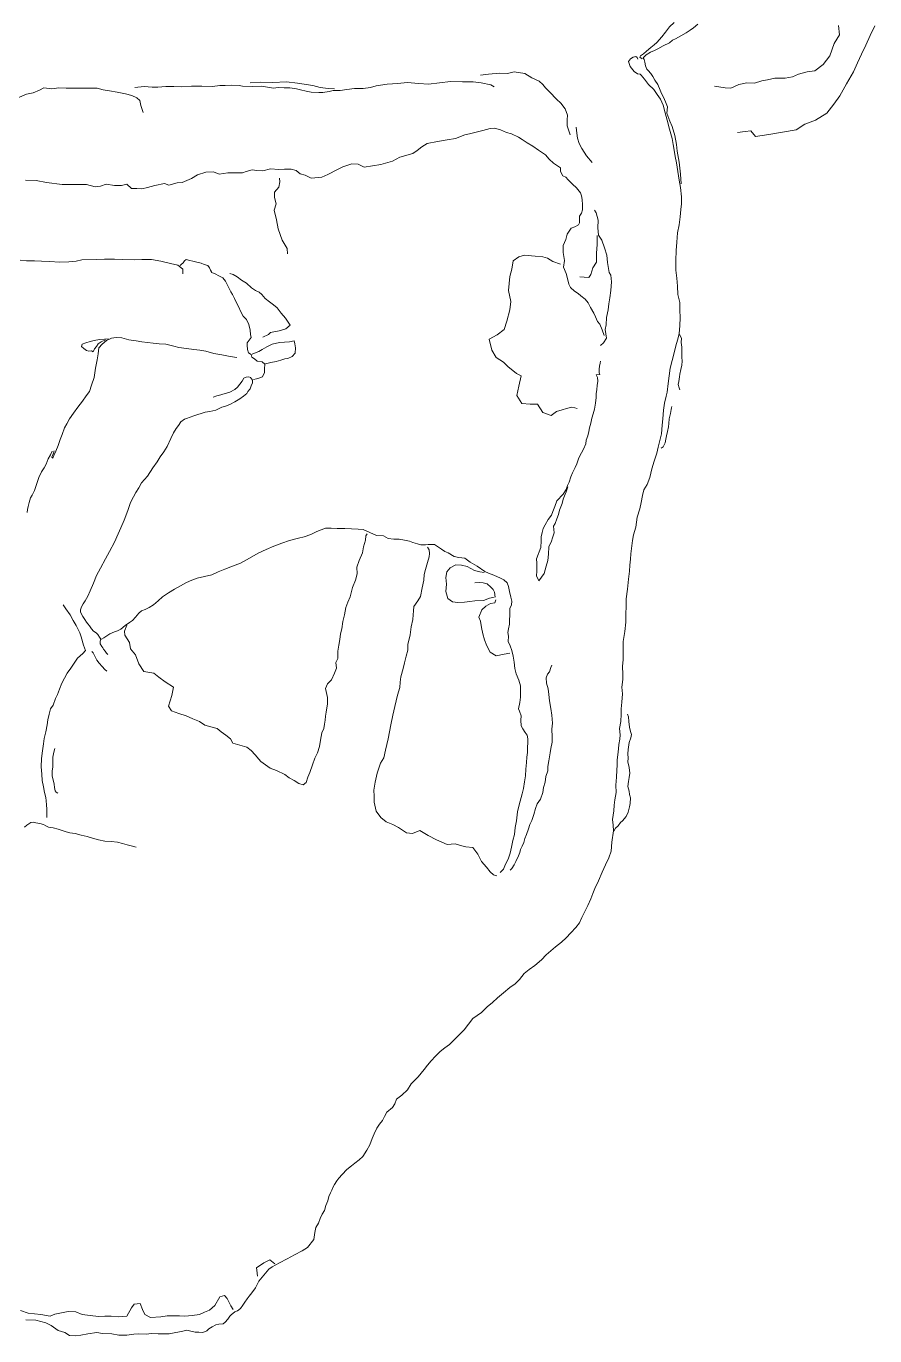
# Model space of a CAD drawing. Extents: x 683321 to 688873, y 7661944 to 7668387.
# Drawn here: x 688347 to 688830, y 7665868 to 7666615 of the extents above; entities that cross this region are included whole.
import ezdxf

# ---------------------------------------------------------------- set-up
doc = ezdxf.new("R2010")
doc.units = 0
doc.header["$MEASUREMENT"] = 0
doc.layers.add('01 CRESTA_Line', color=3, linetype='Continuous', lineweight=20)

msp = doc.modelspace()

# ---------------------------------------------------------------- linework, layer by layer
at = {"layer": '01 CRESTA_Line'}
for points in [[(688715.95, 7666616.78, 4323.79), (688713.37, 7666614.17, 4323.42), (688710.98, 7666611.15, 4323.35), (688708.83, 7666608.49, 4323.3), (688706.09, 7666605.36, 4323.37), (688704.53, 7666604.05, 4323.09), (688702.74, 7666602.4, 4323.02), (688700.25, 7666600.39, 4322.95), (688698.48, 7666598.86, 4322.84), (688696.8, 7666597.74, 4322.63), (688696.41, 7666596.97, 4322.4), (688697.63, 7666596, 4322.26)], [(688729.34, 7666615.79, 4324.12), (688726.95, 7666613.66, 4323.99), (688725.13, 7666612.37, 4324.02), (688722.79, 7666610.8, 4324.1), (688719.66, 7666609.1, 4323.66), (688716.76, 7666607.38, 4323.7), (688715.03, 7666606.61, 4323.55), (688713.24, 7666605.07, 4323.48), (688709.75, 7666603.39, 4323), (688706.69, 7666601.72, 4322.91), (688704.69, 7666600.84, 4322.72), (688702.48, 7666599.76, 4322.54), (688700.02, 7666598.37, 4322.97), (688698.33, 7666596.57, 4322.67), (688698.78, 7666595.67, 4322.11), (688699.26, 7666594.18, 4321.96), (688699.65, 7666591.98, 4322.73), (688700.45, 7666590.15, 4322.55), (688701.22, 7666589.3, 4322.53), (688702.67, 7666587.61, 4322.69), (688703.84, 7666586.03, 4322.54), (688705.02, 7666583.84, 4322.76), (688706.59, 7666581.44, 4322.94), (688707.99, 7666578.27, 4323.5), (688708.73, 7666576.21, 4323.46), (688709.87, 7666574.23, 4323.52), (688711.04, 7666571.54, 4323.83), (688712.07, 7666568.64, 4324.27), (688711.84, 7666565, 4324.21), (688713.54, 7666560.5, 4324.56), (688714.89, 7666557.54, 4324.67), (688716.26, 7666552.28, 4325.35), (688717.23, 7666547.18, 4325.19), (688717.7, 7666543.34, 4325.94), (688718.74, 7666537.14, 4326.28), (688719.63, 7666530.32, 4326.98), (688719.89, 7666524.72, 4327.51)], [(688738.88, 7666580.37, 4304.5), (688744.91, 7666579.43, 4304.56), (688748.17, 7666579.4, 4304.62), (688752.81, 7666581.33, 4304.58), (688757.43, 7666582.27, 4304.53), (688761.66, 7666582.11, 4304.43), (688765.95, 7666583.43, 4304.41), (688769.2, 7666584.05, 4304.41), (688773.23, 7666585.06, 4304.56), (688779.26, 7666584.98, 4304.6), (688783.29, 7666585.83, 4304.64), (688786.7, 7666587.3, 4304.59), (688791.68, 7666588.65, 4304.56), (688796.06, 7666589.17, 4304.66), (688800.9, 7666592.8, 4304.68), (688804.68, 7666597.79, 4304.58), (688807.09, 7666604.75, 4304.52), (688810.14, 7666609.68, 4304.42), (688809.65, 7666615, 4304.23)], [(688830.24, 7666614.85, 4304.51), (688827.66, 7666609.32, 4304.47), (688825.08, 7666603.78, 4304.44), (688822.74, 7666598.73, 4304.41), (688820.4, 7666593.69, 4304.38), (688818.06, 7666588.64, 4304.35), (688814.19, 7666581.81, 4304.3), (688810.31, 7666574.98, 4304.24), (688806.95, 7666570.24, 4304.19), (688802.96, 7666565.15, 4304.14), (688796.55, 7666561.04, 4304.08), (688790.38, 7666558.74, 4304.05), (688785.54, 7666555.48, 4304.03), (688777.67, 7666554.27, 4303.99), (688769.93, 7666552.94, 4303.97), (688762.26, 7666551.76, 4303.94), (688759.64, 7666554.93, 4304.34), (688756.38, 7666554.58, 4304.53), (688752.1, 7666554.1, 4304.24)], [(688695.25, 7666595.89, 4321.13), (688694.8, 7666596.88, 4321.13), (688694.05, 7666597.45, 4321.06), (688692.64, 7666596.96, 4320.81), (688691.09, 7666596.02, 4320.58), (688689.99, 7666594.46, 4320.44), (688690.95, 7666591.57, 4320.52), (688693.17, 7666588.88, 4320.99), (688695.03, 7666587.55, 4321.78), (688696.53, 7666587.31, 4322.4), (688697.14, 7666586.78, 4322.47), (688699.11, 7666584.37, 4322.81), (688701.39, 7666581.48, 4323.13), (688704.31, 7666578.65, 4323.46), (688706.29, 7666575.72, 4323.75), (688708.22, 7666573.13, 4324.03), (688709.7, 7666569.6, 4324.31), (688710.79, 7666565.2, 4324.59), (688711.93, 7666561.06, 4324.75), (688713.28, 7666555.95, 4325.18), (688714.78, 7666550.63, 4325.46), (688715.34, 7666547.3, 4325.71), (688715.9, 7666543.97, 4325.96), (688716.58, 7666540.39, 4326.29), (688717.26, 7666536.81, 4326.62), (688718.11, 7666531.91, 4327.09), (688718.8, 7666526.91, 4327.43), (688719.64, 7666522.8, 4327.72), (688720.2, 7666517.42, 4328.21), (688720.21, 7666513.47, 4328.46), (688719.83, 7666510.17, 4328.67), (688719.32, 7666506.02, 4329.07), (688718.79, 7666501.37, 4329.39), (688717.9, 7666496.94, 4329.67), (688717.39, 7666491.64, 4330.16), (688717.14, 7666486.86, 4330.55), (688716.88, 7666481.09, 4331.14), (688716.81, 7666475.52, 4331.92), (688717.4, 7666471.11, 4332.21), (688717.8, 7666466.43, 4332.45), (688718.1, 7666461.83, 4332.93), (688719.15, 7666457.2, 4333.07), (688719.23, 7666452.93, 4334.01), (688719.28, 7666448.52, 4334.64), (688719.19, 7666444.04, 4335.5), (688718.78, 7666439.28, 4336.27), (688717.9, 7666435.81, 4335.89), (688716.92, 7666432.4, 4336.25), (688715.75, 7666427.77, 4336.4), (688714.86, 7666424.05, 4336.92), (688713.66, 7666419.78, 4337.33), (688713.12, 7666415.49, 4337.59), (688712.54, 7666411.04, 4337.95), (688711.87, 7666406.09, 4338.8), (688711.34, 7666403.77, 4338.98), (688710.4, 7666399.73, 4339.26), (688709.86, 7666395.86, 4339.6), (688709.42, 7666390.81, 4339.98), (688709.09, 7666387.2, 4340.41), (688708.66, 7666382.35, 4340.71), (688707.79, 7666378.59, 4341.02), (688706.83, 7666374.74, 4341.09), (688706.08, 7666371.32, 4341.37), (688704.53, 7666366.74, 4341.66), (688703.24, 7666362.4, 4342.31), (688702.12, 7666357.43, 4342.98), (688700.48, 7666353.43, 4343.39), (688698.67, 7666350.36, 4343.47), (688697.93, 7666347.29, 4343.58), (688697.22, 7666343.28, 4343.71), (688696.33, 7666339.61, 4344.21), (688694.86, 7666334.95, 4344.77), (688694.13, 7666329.25, 4345.17), (688692.87, 7666324.84, 4345.46), (688692.16, 7666321.64, 4345.98), (688691.62, 7666316.99, 4346.39), (688691.31, 7666313.95, 4346.82), (688690.99, 7666310.91, 4347.24), (688690.75, 7666307.49, 4347.41), (688690.5, 7666304.07, 4347.58), (688689.85, 7666299.5, 4348.11), (688689.31, 7666293.8, 4348.83), (688688.55, 7666288.34, 4349.1), (688688.69, 7666284.01, 4349.55), (688688.48, 7666279.7, 4350.25), (688688.39, 7666275.08, 4350.45), (688687.91, 7666269.68, 4350.71), (688686.94, 7666264.01, 4351.11), (688686.84, 7666261.02, 4351.42), (688686.88, 7666258.18, 4352.07), (688686.88, 7666253.76, 4352.29), (688686.53, 7666249.77, 4352.48), (688686.75, 7666245.33, 4352.6), (688686.61, 7666242.42, 4352.84), (688686.11, 7666238, 4353.01), (688686.45, 7666234.28, 4353.69), (688686.14, 7666229.39, 4354.26), (688685.69, 7666225.67, 4354.27), (688685.84, 7666222.54, 4354.3), (688685.53, 7666218.49, 4354.54), (688684.75, 7666214.43, 4354.72), (688685.18, 7666210.88, 4354.95), (688685.06, 7666208.32, 4355.32), (688684.51, 7666205.27, 4355.37), (688684.26, 7666202.77, 4355.71), (688683.8, 7666199.5, 4356.15), (688683.45, 7666196.54, 4356.45), (688683.48, 7666193.53, 4356.48), (688683.31, 7666190.77, 4356.85), (688683.16, 7666186.74, 4357.05), (688682.79, 7666182.18, 4357.13), (688682.83, 7666178, 4357.55), (688682.21, 7666173.76, 4357.71), (688681.85, 7666170.66, 4357.89), (688681.5, 7666167.56, 4358.07), (688680.89, 7666162.56, 4358.47), (688681.17, 7666159.31, 4358.62), (688681.44, 7666156.07, 4358.76), (688680.4, 7666149.67, 4359.05), (688680.08, 7666144.57, 4359.58), (688678.71, 7666140.77, 4359.81), (688676.85, 7666136.78, 4359.83), (688674.94, 7666132.6, 4360), (688672.83, 7666127.55, 4360.43), (688670.72, 7666123.34, 4360.86), (688669.59, 7666120.38, 4361.12), (688668.45, 7666117.42, 4361.38), (688666.84, 7666113.56, 4362.01), (688664.89, 7666109.76, 4362.07), (688663.31, 7666106.67, 4362.28), (688661.93, 7666103.77, 4362.15), (688659.96, 7666100.97, 4362.33), (688657.1, 7666097.99, 4362.56), (688654.35, 7666095.16, 4362.71), (688651.85, 7666092.72, 4362.38), (688648.44, 7666090.08, 4362.6), (688645.67, 7666087.75, 4362.78), (688643.1, 7666085.43, 4362.89), (688640.28, 7666082.69, 4363.28), (688636.61, 7666079.38, 4363.72), (688633.32, 7666077.03, 4363.76), (688630.48, 7666074.85, 4363.62), (688627.91, 7666071.43, 4364.03), (688625.33, 7666069, 4363.81), (688622.25, 7666066.82, 4363.71), (688618.67, 7666063.9, 4363.78), (688615.23, 7666060.9, 4363.72), (688612.4, 7666058.35, 4363.98), (688609.46, 7666055.89, 4363.99), (688606.13, 7666052.59, 4364.05), (688601.28, 7666049.16, 4364.29), (688598.78, 7666045.95, 4364.15), (688596.28, 7666042.75, 4364.01), (688592.07, 7666038.6, 4364.32), (688587.94, 7666034.44, 4364.45), (688585.32, 7666032.38, 4364.38), (688582.69, 7666030.32, 4364.3), (688580.06, 7666027.73, 4364.46), (688577.43, 7666025.14, 4364.61), (688575.51, 7666022.64, 4364.73), (688573.59, 7666020.13, 4364.84), (688570.09, 7666016.01, 4365.02), (688566.14, 7666011.87, 4365.16), (688563.97, 7666008.47, 4365.26), (688560.85, 7666005.44, 4365.23), (688557.84, 7666003.2, 4365.43), (688556.88, 7666000.63, 4365.05), (688555.4, 7665998.42, 4364.89), (688552.35, 7665995.8, 4365.05), (688550.92, 7665993.43, 4365.19), (688549.8, 7665991.06, 4364.62), (688548.14, 7665989, 4364.65), (688546.6, 7665986.69, 4364.8), (688544.96, 7665983.46, 4364.82), (688543.9, 7665980.78, 4365.01), (688542.49, 7665977.13, 4364.97), (688540.93, 7665974.09, 4364.94), (688538.64, 7665970.57, 4364.86), (688536.57, 7665968.6, 4364.83), (688534.08, 7665966.81, 4364.87), (688532.13, 7665965.21, 4365.14), (688529.46, 7665963.17, 4365.28), (688526.86, 7665960.38, 4365.33), (688524.87, 7665958.26, 4365.48), (688523.86, 7665956.78, 4365.42), (688522.42, 7665954.54, 4365.24), (688521.5, 7665952.89, 4365.52), (688520.88, 7665951.38, 4365.42), (688520.2, 7665949.81, 4365.21), (688519.31, 7665947.84, 4365.07), (688518.63, 7665945.28, 4364.95), (688517.52, 7665942.6, 4365.25), (688516.71, 7665939.77, 4365.17), (688515.5, 7665937.78, 4365.24), (688514.25, 7665935.29, 4365.1), (688513.28, 7665932.63, 4363.88), (688511.81, 7665930.11, 4364.8), (688511.22, 7665927.29, 4365.12), (688510.67, 7665923.26, 4364.39), (688507.08, 7665918.76, 4365.18), (688503.96, 7665916.84, 4365.34), (688499.7, 7665914.54, 4365.26), (688495.43, 7665912.24, 4365.18), (688491.17, 7665909.94, 4365.11), (688486.9, 7665907.64, 4365.03), (688484.96, 7665906.33, 4364.14), (688482.12, 7665902.96, 4364.31), (688479.29, 7665899.59, 4364.49), (688477.45, 7665895.78, 4363.76), (688475.32, 7665892.93, 4363.44), (688473.91, 7665890.99, 4363.41), (688472.61, 7665889.4, 4364.17), (688471.37, 7665887.63, 4364.39), (688470.16, 7665885.76, 4364.34), (688468.9, 7665884.03, 4363.97), (688467.27, 7665882.68, 4364.27), (688465.63, 7665882.01, 4364.95), (688463.64, 7665880.27, 4365.16), (688462.77, 7665879.62, 4365.04), (688461.72, 7665877.92, 4364.11), (688460.18, 7665876.17, 4363.59), (688458.95, 7665875.24, 4363.66), (688456.52, 7665874.97, 4363.41), (688454.86, 7665874.61, 4363.68), (688452.7, 7665873.53, 4363.84), (688450.9, 7665872.32, 4363.67), (688449.65, 7665871.29, 4363.44), (688447.37, 7665870.28, 4363.29), (688445.24, 7665870.4, 4363.26), (688443.11, 7665870.47, 4363.35), (688440.54, 7665871, 4363.32), (688438.26, 7665871.51, 4363.37), (688436.05, 7665871, 4363.22), (688434.1, 7665870.67, 4363.15), (688431.12, 7665870.03, 4362.8), (688428.31, 7665869.55, 4362.85), (688424.79, 7665869.5, 4362.78), (688422.01, 7665869.53, 4362.77), (688418.24, 7665869.63, 4362.91), (688415.21, 7665869.24, 4362.91), (688410.82, 7665869.41, 4362.71), (688408.11, 7665869.4, 4362.76), (688404.05, 7665868.8, 4363.04), (688399.62, 7665868.81, 4363.8), (688395.54, 7665869.55, 4364.24), (688390.27, 7665869.73, 4363.51), (688386.98, 7665870.3, 4364.79), (688381.89, 7665869.43, 4364.12), (688377.97, 7665868.76, 4363.88), (688375.07, 7665868.38, 4363.65), (688371.41, 7665868.63, 4363.27), (688368.76, 7665870.24, 4364.2), (688365.08, 7665871.39, 4364.34), (688361, 7665874.22, 4364.05), (688358, 7665875.82, 4364.54), (688352.27, 7665877.34, 4364.25), (688346.67, 7665877.41, 4362.8)], [(688605.64, 7666586.79, 4314.05), (688610.16, 7666587.37, 4314.82), (688616.64, 7666587.85, 4315.55), (688620.91, 7666587.61, 4316.5), (688624.72, 7666588.59, 4317.24), (688630.93, 7666587.69, 4317.12), (688634.78, 7666585.2, 4317.45), (688638.96, 7666583.29, 4317.69), (688641.12, 7666581.39, 4318.44), (688642.65, 7666579.45, 4319.2), (688645.13, 7666577.13, 4319.03), (688648.88, 7666573.12, 4320.15), (688651.38, 7666570.69, 4320.54), (688653.79, 7666567.55, 4320.29), (688655.25, 7666563.95, 4321.02), (688654.99, 7666561.24, 4321.89), (688655.01, 7666557.85, 4321.78), (688655.95, 7666554.98, 4321.87), (688656.62, 7666552.8, 4321.95)], [(688341.62, 7666573.64, 4302.14), (688346.89, 7666575.81, 4301.78), (688350.76, 7666576.66, 4302.04), (688354.44, 7666578.18, 4302.13), (688356.84, 7666579.57, 4301.64), (688361.48, 7666579, 4301.66), (688365.49, 7666579.47, 4301.68), (688369.6, 7666579.4, 4301.54), (688373.66, 7666579.26, 4301.68), (688377.6, 7666579.35, 4301.78), (688381.36, 7666579.36, 4301.71), (688387.17, 7666579.4, 4301.62), (688390.72, 7666578.36, 4301.19), (688394.22, 7666577.78, 4301.52), (688398.67, 7666577.09, 4301.97), (688403.43, 7666576.09, 4301.97), (688406.91, 7666575.06, 4301.71), (688409.78, 7666573.83, 4301.41), (688411.59, 7666572.24, 4301.5), (688412.05, 7666569.47, 4301.84), (688413.48, 7666565.43, 4303.03)], [(688613.46, 7666580.03, 4316.22), (688611.48, 7666581.12, 4316.13), (688605.93, 7666582.34, 4315.9), (688601.46, 7666582.9, 4315.22), (688595.29, 7666583.01, 4314.64), (688588.61, 7666583.14, 4314.03), (688582.24, 7666582.44, 4313.45), (688575.93, 7666581.59, 4312.9), (688570.44, 7666581.99, 4312.46), (688563.75, 7666582.62, 4312.33), (688558.54, 7666581.9, 4311.21), (688552.51, 7666581.62, 4311.16), (688546.11, 7666580.63, 4311.22), (688542.88, 7666579.67, 4310.45), (688538.86, 7666579.19, 4309.59), (688533.91, 7666579.05, 4309.54), (688529.49, 7666578.55, 4309.3), (688525.69, 7666578, 4309.34), (688521.69, 7666577.98, 4308.94), (688519.32, 7666577.33, 4308.79), (688515.76, 7666576.81, 4308.8), (688513.44, 7666576.93, 4308.4), (688509.07, 7666577.04, 4308.55), (688506.28, 7666577.52, 4308.47), (688503.07, 7666578.37, 4307.74), (688500.71, 7666578.96, 4307.56), (688497.09, 7666579.5, 4307.26), (688493.86, 7666579.44, 4307.01), (688490.26, 7666579.78, 4306.9), (688487.7, 7666579.34, 4306.99), (688484.21, 7666579.96, 4306.97), (688480.85, 7666580.49, 4306.73), (688475.51, 7666580.25, 4305.85), (688470.11, 7666580.44, 4305.22), (688468.21, 7666580.75, 4305.18), (688463.66, 7666580.95, 4304.94), (688460.13, 7666580.82, 4304.63), (688457.13, 7666580.78, 4304.46), (688452.88, 7666580.28, 4303.96), (688446.79, 7666580.39, 4302.54), (688440.97, 7666580.54, 4302.76), (688435.44, 7666580.12, 4302.32), (688430.85, 7666580.18, 4301.8), (688426.29, 7666580.21, 4301.84), (688421.85, 7666579.82, 4301.15), (688418.65, 7666579.85, 4301.45), (688414, 7666580.19, 4300.68), (688408.79, 7666579.73, 4300.34)], [(688474.43, 7666582.37, 4304.65), (688480.24, 7666582.82, 4305.06), (688487.28, 7666582.62, 4305.42), (688495.11, 7666582.99, 4305.47), (688501.31, 7666582.19, 4305.78), (688510.01, 7666580.83, 4306.4), (688514.2, 7666579.72, 4307.38), (688518.81, 7666579.06, 4308.25), (688522.44, 7666579, 4308.79)], [(688676.03, 7666438.31, 4334.91), (688674.87, 7666441.63, 4334.99), (688673.59, 7666444.75, 4335.19), (688672.22, 7666446.35, 4335.35), (688671.22, 7666449.06, 4335.26), (688670.21, 7666451.01, 4335.5), (688668.26, 7666454.25, 4335.32), (688666.99, 7666456.93, 4335.2), (688665.29, 7666459, 4335.12), (688662.87, 7666460.96, 4335.09), (688661.26, 7666462.3, 4334.75), (688659.23, 7666463.68, 4334.97), (688656.85, 7666465.77, 4334.88), (688655.91, 7666467.6, 4335.19), (688655.31, 7666470.18, 4335.95), (688654.41, 7666473.78, 4335.94), (688652.92, 7666477.26, 4335.72), (688653.41, 7666481.12, 4335.8), (688652.78, 7666485.76, 4335.97), (688652.79, 7666489.6, 4336), (688654.2, 7666493.15, 4335.12), (688654.98, 7666496.1, 4336.28), (688657.24, 7666499.47, 4335.21), (688659.35, 7666500.29, 4334.17), (688661.44, 7666501.42, 4333.58), (688661.96, 7666502.64, 4333.73), (688662, 7666504.18, 4334.04), (688662.05, 7666506.33, 4333.96), (688663.25, 7666508.06, 4333.11), (688663.75, 7666510.05, 4332.96), (688663.74, 7666512.81, 4333.21), (688663.6, 7666515.94, 4333.09), (688663.17, 7666517.87, 4333.02), (688662.55, 7666519.72, 4332.9), (688660.3, 7666522.54, 4333.08), (688658.07, 7666524.54, 4333.32), (688655.64, 7666527.17, 4333.69), (688654.21, 7666528.51, 4333.31), (688652.59, 7666529.43, 4333.29), (688651.1, 7666531.74, 4332.86), (688651.14, 7666533.94, 4332.45), (688647.28, 7666536.54, 4332.58), (688644.83, 7666538.91, 4332.6), (688642.58, 7666541.29, 4332.63), (688638.6, 7666544.03, 4332.55), (688635.39, 7666546.26, 4332.41), (688632.14, 7666548.15, 4332.53), (688629.42, 7666550.08, 4333.01), (688627.18, 7666551.34, 4332.61), (688623.24, 7666553.29, 4332.71), (688620.48, 7666554.13, 4332.73), (688616.96, 7666555.66, 4332.7), (688613.62, 7666556.56, 4332.88), (688611.16, 7666556.35, 4332.89), (688606.95, 7666555.12, 4332.87), (688603.06, 7666554.22, 4332.97), (688599.38, 7666553.35, 4332.97), (688596.6, 7666552.65, 4333.32), (688591.38, 7666550.63, 4333.9), (688586.72, 7666549.93, 4333.46), (688581.06, 7666548.91, 4333.57), (688575.19, 7666547.77, 4332.94), (688572.11, 7666545.94, 4333.41), (688569.52, 7666543.86, 4333.45), (688567.16, 7666542.13, 4333.96), (688559.64, 7666539.96, 4333.48), (688555.41, 7666537.81, 4333.55), (688548.89, 7666535.88, 4333.43), (688544.07, 7666534.97, 4333.33), (688539.26, 7666534.27, 4333.9), (688535.86, 7666536.08, 4332.59), (688532.3, 7666536.11, 4332.95), (688527.15, 7666534.56, 4333.12), (688524.12, 7666532.9, 4333.65), (688518.66, 7666530.05, 4333.09), (688515.18, 7666528.64, 4333.57), (688509.23, 7666528.03, 4333.2), (688505.69, 7666529.72, 4332.27), (688502.94, 7666530.49, 4331.99), (688500.67, 7666532.41, 4332.64), (688497.82, 7666533.16, 4332.31), (688494.04, 7666533.24, 4331.98), (688490.68, 7666533.02, 4332.06), (688486.01, 7666533.27, 4331.6), (688481.64, 7666532.3, 4331.69), (688478.15, 7666532.43, 4331.53), (688475.58, 7666532.83, 4332.02), (688472.11, 7666531.82, 4332.05), (688470.05, 7666531.16, 4332.37), (688465.37, 7666531.02, 4331.75), (688461.62, 7666531.14, 4331.41), (688456.83, 7666530.24, 4330.72), (688453.54, 7666531.57, 4330.89), (688449.11, 7666531.47, 4330.99), (688444.36, 7666529.86, 4331.23), (688441.03, 7666527.92, 4331.39), (688435.65, 7666525.51, 4331.15), (688432.89, 7666525.45, 4331.2), (688428.13, 7666524.06, 4330.33), (688425.65, 7666524.95, 4331.17), (688420, 7666523.8, 4330.83), (688415.89, 7666522.62, 4330.87), (688412.73, 7666521.97, 4330.91), (688409.77, 7666522.13, 4330.9), (688406.89, 7666522.18, 4330.34), (688404.19, 7666524.64, 4330.12), (688401.07, 7666523.9, 4330.66), (688397.04, 7666523.79, 4330.7), (688392.29, 7666524.64, 4329.99), (688389.1, 7666523.44, 4330.3), (688386.19, 7666523.01, 4330.59), (688381.1, 7666524.5, 4330.16), (688374.99, 7666524.39, 4330.25), (688372.69, 7666524.46, 4329.99), (688367.22, 7666524.42, 4329.92), (688358.47, 7666525.49, 4330.3), (688352.43, 7666526.63, 4330.03), (688346.36, 7666526.9, 4330.48)], [(688660.18, 7666557.14, 4321.74), (688660.54, 7666553.65, 4322.27), (688660.91, 7666550.75, 4323.28), (688661.85, 7666547.76, 4323.63), (688663.29, 7666545.03, 4324.47), (688666.02, 7666540.85, 4323.42), (688669.3, 7666536.98, 4323.54)], [(688491.18, 7666528.08, 4333.47), (688491.38, 7666526.02, 4334.42), (688490.73, 7666522.97, 4334.62), (688488.29, 7666520.02, 4333.99), (688488.22, 7666516.98, 4334.6), (688489.25, 7666513.32, 4336.09), (688488, 7666509.73, 4335.92), (688489.37, 7666504.34, 4336.3), (688490.32, 7666499.19, 4336.24), (688492.57, 7666492.65, 4335.78), (688495.51, 7666487.91, 4336.13), (688495.73, 7666485, 4335.55)], [(688673.94, 7666432.59, 4334.88), (688675.7, 7666434.21, 4334.78), (688677.47, 7666436.77, 4334.92), (688676.71, 7666441.8, 4334.98), (688677.27, 7666444.42, 4334.56), (688677.31, 7666448.6, 4334.44), (688678.27, 7666452.93, 4333.61), (688678.69, 7666456.43, 4333.26), (688679.39, 7666459.77, 4332.66), (688679.91, 7666463.98, 4332.51), (688680.32, 7666468.9, 4331.89), (688679.8, 7666472.7, 4331.54), (688678.87, 7666474.34, 4331.69), (688677.91, 7666480.06, 4330.93), (688677.51, 7666484.21, 4330.23), (688676.35, 7666488.35, 4329.77), (688674.66, 7666492.64, 4329.15), (688672.89, 7666495.62, 4329.17), (688672.46, 7666499.7, 4328.54), (688672.6, 7666504.13, 4328.41), (688671.43, 7666508.23, 4328.57), (688670.59, 7666509.78, 4328.68)], [(688672.09, 7666495.32, 4329.38), (688672.05, 7666490.15, 4329.89), (688671.63, 7666485.28, 4330.93), (688671.67, 7666480.15, 4330.86), (688669.52, 7666476.9, 4331.49), (688668.46, 7666473.2, 4332.27), (688667.3, 7666471.5, 4332.17), (688664.72, 7666471.59, 4332.11), (688662.18, 7666471.73, 4332.65)], [(688651.28, 7666479.07, 4336.36), (688646.86, 7666480.56, 4336.51), (688643.87, 7666482.44, 4335.31), (688641.2, 7666483.25, 4336.41), (688636.81, 7666483.59, 4336.52), (688630.71, 7666484.14, 4336.56), (688627.43, 7666483.29, 4336.75), (688624.2, 7666480.96, 4335.26), (688623.45, 7666476.26, 4337.01), (688622.28, 7666472.04, 4336.16), (688621.57, 7666464.01, 4337.22), (688622.96, 7666457.72, 4336.53), (688622.35, 7666453.07, 4336.68), (688620.68, 7666446.59, 4336.37), (688619.18, 7666441.81, 4336.3), (688615.16, 7666438.71, 4336.41), (688610.54, 7666436.26, 4336.38), (688612.04, 7666430.08, 4336.35), (688614.56, 7666425.86, 4335.8), (688618.68, 7666423.27, 4336.25), (688621.2, 7666420.72, 4335.56), (688626.07, 7666416.76, 4336.07), (688628.83, 7666415.46, 4335.87), (688627.37, 7666409.54, 4335.06), (688626.28, 7666404.17, 4336.41), (688629.12, 7666399.71, 4336.21), (688633.92, 7666399.33, 4335.86), (688638.11, 7666399.28, 4336.76), (688641.15, 7666394.43, 4335.43), (688645.81, 7666392.83, 4335.95), (688648.93, 7666395.08, 4335.43), (688652.07, 7666395.99, 4335.75), (688654.62, 7666396.8, 4336.37), (688657.61, 7666397.47, 4336.25), (688659.41, 7666397.15, 4335.61), (688660.75, 7666396.83, 4334.73)], [(688343.47, 7666481.3, 4346.97), (688346.89, 7666480.98, 4347.13), (688351.57, 7666480.84, 4347.62), (688355.57, 7666480.71, 4347.81), (688360.04, 7666480.57, 4347.77), (688365.93, 7666480.17, 4348.67), (688371.11, 7666480.3, 4348.84), (688375.26, 7666480.78, 4349.28), (688378.48, 7666481.46, 4349.44), (688386.96, 7666481.74, 4351.03), (688391.36, 7666481.82, 4351.55), (688397.04, 7666481.79, 4352.55), (688401.9, 7666481.67, 4352.77), (688408.41, 7666481.55, 4354.03), (688412.65, 7666481.65, 4354.05), (688418.26, 7666481.75, 4354.37), (688423.49, 7666480.82, 4354.62), (688429.05, 7666479.47, 4355.79), (688433.29, 7666478.38, 4356.21), (688434.99, 7666477.16, 4355.88), (688436.06, 7666476.2, 4355.65), (688436.07, 7666474.78, 4355.11), (688436.02, 7666473.5, 4354.4)], [(688476.33, 7666413.29, 4361.84), (688478.05, 7666413.61, 4360.53), (688479.92, 7666414.22, 4359.72), (688481.4, 7666414.86, 4359.03), (688482.48, 7666417.36, 4358.77), (688482.5, 7666419.42, 4359.03), (688482.74, 7666422.07, 4359.08), (688481.2, 7666423.38, 4359.15), (688478.35, 7666423.84, 4359.18), (688476.81, 7666425.1, 4358.45), (688475.37, 7666426, 4358.06), (688475.06, 7666427.54, 4358.07), (688473.42, 7666428.54, 4357.51), (688472.81, 7666430.4, 4356.98), (688472.72, 7666432.87, 4356.85), (688472.77, 7666434.17, 4356.57), (688474.94, 7666437.18, 4357.75), (688474.61, 7666438.89, 4357.84), (688474.31, 7666441.48, 4358.11), (688473.71, 7666444.74, 4358.15), (688472.37, 7666447.46, 4358.09), (688470.44, 7666449.45, 4357.7), (688469.05, 7666451.87, 4357.59), (688467.84, 7666454.9, 4357.52), (688466.44, 7666457.35, 4357.6), (688465.44, 7666459.5, 4357.9), (688464.28, 7666461.69, 4357.67), (688463.32, 7666463.33, 4357.5), (688461.82, 7666466.25, 4357.42), (688460.34, 7666469.43, 4357.65), (688458.76, 7666471.33, 4357.73), (688456.92, 7666472.27, 4357.5), (688454.12, 7666473.67, 4357.29), (688452.38, 7666474.33, 4357.01), (688452.43, 7666474.65, 4356.98), (688451.86, 7666475.68, 4356.07), (688451.25, 7666477, 4355.31), (688450.31, 7666478.36, 4355.1), (688448.22, 7666478.87, 4355.02), (688446.54, 7666479.53, 4355.17), (688444.01, 7666480.22, 4354.91), (688441.77, 7666480.75, 4354.98), (688440.02, 7666481.2, 4354.96), (688437.91, 7666481.74, 4354.64), (688437.07, 7666480.98, 4354.84), (688436.25, 7666479.78, 4355.11), (688435.18, 7666478.82, 4355.47), (688434.5, 7666478.18, 4356.06)], [(688481.6, 7666437.39, 4353.94), (688484.87, 7666439.04, 4353.11), (688485.96, 7666440.03, 4352.66), (688490.95, 7666441.09, 4352.57), (688494.73, 7666442.26, 4352.1), (688497.19, 7666444.29, 4351.85), (688494.57, 7666448.17, 4352.3), (688492.02, 7666451.18, 4353.44), (688489.69, 7666454.19, 4353.6), (688487.66, 7666455.79, 4353.64), (688485.43, 7666457.55, 4353.79), (688482.98, 7666459.51, 4353.93), (688481.01, 7666461.69, 4354.2), (688479.5, 7666463.07, 4354.07), (688477.52, 7666463.99, 4354.46), (688475.12, 7666465.63, 4354.16), (688472.26, 7666468.22, 4354.22), (688469.43, 7666470, 4354.27), (688466.94, 7666471.78, 4354.17), (688464.78, 7666473.1, 4354.12), (688462.9, 7666473.69, 4354.38)], [(688466.88, 7666425.82, 4360.1), (688462.95, 7666426.38, 4359.9), (688458.2, 7666427.32, 4359.99), (688453.71, 7666428.07, 4359.83), (688449.15, 7666429.5, 4359.84), (688445.7, 7666429.98, 4359.78), (688442.25, 7666430.47, 4359.84), (688438.1, 7666430.96, 4359.7), (688433.81, 7666431.53, 4359.61), (688430.91, 7666432.34, 4359.64), (688426.38, 7666433.42, 4359.63), (688422.6, 7666433.61, 4359.64), (688419.1, 7666434, 4359.63), (688415.98, 7666434.3, 4359.72), (688412.63, 7666434.74, 4359.9), (688409.43, 7666435.27, 4359.82), (688405.37, 7666435.84, 4359.5), (688401.25, 7666436.98, 4359.18), (688398.12, 7666437.2, 4359.27), (688395.48, 7666436.91, 4359.36), (688392.59, 7666435.48, 4359.76), (688390.06, 7666433.53, 4360.44), (688388.13, 7666431.27, 4360.91), (688387.75, 7666427.91, 4361.2), (688387.19, 7666424.43, 4361.02), (688386.36, 7666419.85, 4360.7), (688385.58, 7666414.45, 4360.49), (688384.03, 7666410.09, 4360.22), (688382.84, 7666406.4, 4359.92), (688380.94, 7666404.05, 4359.73), (688378.88, 7666400.94, 4359.96), (688376.14, 7666397.57, 4359.32), (688373.7, 7666394.15, 4359.25), (688371.52, 7666390.98, 4358.8), (688369.95, 7666388, 4358.94), (688368.7, 7666385.73, 4359), (688367.25, 7666381.97, 4358.23), (688366.2, 7666379.03, 4358.06), (688365.04, 7666375.62, 4357.66), (688363.61, 7666372.53, 4357.42), (688362.62, 7666370.08, 4357.26), (688361.92, 7666368.43, 4356.83), (688361.42, 7666368.99, 4356.69), (688362.29, 7666371.28, 4357.06), (688362.8, 7666372.57, 4357.23)], [(688719.09, 7666407.34, 4336.94), (688718.77, 7666408.56, 4337.18), (688718.23, 7666410.41, 4337.85), (688718.61, 7666412.2, 4338.3), (688718.93, 7666414.78, 4337.75), (688719.23, 7666416.42, 4338.26), (688719.71, 7666418.97, 4337.62), (688720.27, 7666421.38, 4337.68), (688720.47, 7666423.7, 4337.58), (688720.39, 7666426.12, 4337.48), (688720.25, 7666429.05, 4336.77), (688720.28, 7666431.64, 4336.2), (688719.87, 7666434.32, 4336.26), (688720.03, 7666436.92, 4336.38), (688719.08, 7666438.94, 4336.37)], [(688392.05, 7666435.82, 4359.29), (688389.55, 7666434.84, 4358.75), (688387.86, 7666433.62, 4358.61), (688386.79, 7666432.11, 4358.53), (688385.68, 7666430.69, 4358.63), (688384.89, 7666429.11, 4358.73), (688383.98, 7666429.55, 4358.65), (688382.4, 7666429.42, 4357.46), (688381.23, 7666429.78, 4356.77), (688379.7, 7666430.96, 4356.4), (688378.24, 7666432.13, 4356.1), (688378.61, 7666433.35, 4356.11), (688380.83, 7666434.29, 4356.69), (688383.3, 7666435.05, 4357.16), (688385.56, 7666435.61, 4357.3), (688388.59, 7666436.13, 4358.07), (688391.39, 7666436.37, 4358.75), (688393.66, 7666436.47, 4359.38)], [(688483.2, 7666422.26, 4358.73), (688486.19, 7666423.07, 4357.21), (688489.19, 7666423.52, 4355.54), (688491.87, 7666424.39, 4353.94), (688494.21, 7666425.03, 4352.92), (688495.79, 7666425.25, 4352.09), (688498.29, 7666426.38, 4351.61), (688500.13, 7666428.39, 4351.92), (688500.24, 7666431.29, 4351.91), (688499.83, 7666433.66, 4351.7), (688499.43, 7666435.33, 4351.35), (688496.8, 7666434.81, 4351.88), (688491.19, 7666434.33, 4352.31), (688486.98, 7666433.53, 4353.08), (688483.85, 7666431.93, 4354.18), (688481.23, 7666430.41, 4355.33), (688479.27, 7666429.3, 4356.19), (688476.93, 7666428.32, 4357.16), (688475.59, 7666427.78, 4357.72)], [(688673.98, 7666423.75, 4335.45), (688673.74, 7666422.52, 4336.02), (688673.5, 7666420.94, 4336.36), (688673.17, 7666419.23, 4336.15), (688673.15, 7666417.11, 4336.25), (688673.65, 7666416.09, 4336.7), (688671.46, 7666415.99, 4336.99), (688672.19, 7666414.49, 4337.95), (688672.43, 7666412.27, 4338.51), (688672.01, 7666409.92, 4338.65), (688671.89, 7666407.68, 4338.82), (688671.58, 7666405.22, 4338.92), (688671.48, 7666403.14, 4339.1), (688671.18, 7666399.74, 4339.18), (688670.47, 7666396.35, 4339.65), (688669.74, 7666393.74, 4339.83), (688669.13, 7666391.31, 4340.18), (688668.44, 7666388.41, 4340.59), (688667.68, 7666385.68, 4340.56), (688667.35, 7666383.6, 4340.65), (688666.8, 7666381.24, 4340.91), (688665.8, 7666378.81, 4340.75), (688665.57, 7666376.68, 4341.4), (688664.27, 7666373.7, 4341.63), (688663.1, 7666371.45, 4342.03), (688661.71, 7666368.6, 4341.95), (688660.5, 7666365.22, 4342.43), (688659.59, 7666363.15, 4342.8), (688658.07, 7666360.13, 4342.98), (688657.17, 7666357.8, 4343.21), (688656.14, 7666354.82, 4343.5), (688655.19, 7666352.86, 4343.63), (688654.44, 7666350.7, 4343.81), (688652.7, 7666347.94, 4344.67), (688649.18, 7666344.15, 4344.33), (688648.01, 7666340.99, 4344.75), (688646.91, 7666338.09, 4345.43), (688646.14, 7666336.03, 4345.86), (688644.1, 7666333.59, 4345.12), (688642.54, 7666330.47, 4344.97), (688641.26, 7666328.4, 4346.21), (688640.71, 7666326.21, 4346.94), (688640.2, 7666323.7, 4346.98), (688640.17, 7666321.31, 4346.99), (688640.02, 7666317.58, 4347.9), (688637.47, 7666311.09, 4348.27), (688637.73, 7666308.65, 4348.55), (688637.78, 7666304.13, 4348.84), (688637.45, 7666301.39, 4349.13), (688638.89, 7666298.54, 4349.09), (688641.9, 7666302.72, 4347.93), (688643.05, 7666306.88, 4347.72), (688643.9, 7666310.12, 4347.57), (688644.36, 7666313.8, 4347.2), (688644.57, 7666317.97, 4347.08), (688646.06, 7666321.26, 4347), (688646.7, 7666323.07, 4346.84), (688647.63, 7666325.95, 4346.43), (688647.18, 7666329.64, 4347.33), (688648.24, 7666331.17, 4347.08), (688649.16, 7666334, 4346.97), (688650.12, 7666336.41, 4346.56), (688650.61, 7666338.92, 4346.53), (688652.09, 7666342.61, 4345.91), (688652.63, 7666345.05, 4345.77), (688653.55, 7666346.96, 4345.35), (688654.5, 7666349.33, 4344.64), (688655.3, 7666352.18, 4343.73)], [(688453.26, 7666403.22, 4359.95), (688455.41, 7666403.93, 4360.12), (688457.7, 7666404.63, 4360.49), (688458.85, 7666404.88, 4360.43), (688460.87, 7666405.48, 4360.61), (688462.91, 7666406.11, 4360.65), (688465.67, 7666407.7, 4361.13), (688467.11, 7666408.87, 4361.52), (688468.51, 7666410.66, 4361.74), (688469.77, 7666412.41, 4361.96), (688470.75, 7666414, 4362.01), (688472.15, 7666414.7, 4361.98), (688473.73, 7666414.88, 4362.44), (688474.68, 7666414.47, 4362.55), (688475.79, 7666412.94, 4362.25), (688475.79, 7666411.39, 4361.75), (688474.95, 7666409.63, 4361.81), (688474.32, 7666408.07, 4361.45), (688473.13, 7666406.54, 4361.4), (688472.41, 7666405.34, 4361.64), (688470.53, 7666403.85, 4361.67), (688468.52, 7666402.26, 4361.8), (688465.61, 7666400.54, 4361.65), (688462.83, 7666398.98, 4361.31), (688460.38, 7666398.11, 4361.37), (688458.27, 7666397.45, 4361.57), (688454.93, 7666395.9, 4361.17), (688451.5, 7666395.09, 4361.24), (688448.86, 7666394.67, 4361.2), (688442.23, 7666392.63, 4361.14), (688438.04, 7666391.09, 4361.21), (688436.99, 7666390.73, 4361.13), (688434.93, 7666389.27, 4360.58), (688433.51, 7666387.16, 4359.77), (688432.29, 7666385.43, 4359.67), (688430.77, 7666382.89, 4359.76), (688429.14, 7666379.74, 4359.47), (688427.06, 7666375.17, 4358.81), (688425.26, 7666372.05, 4358.57), (688423.21, 7666369.33, 4358.1), (688421.35, 7666366.37, 4358.07), (688418.97, 7666362.94, 4358.04), (688415.96, 7666358.3, 4357.67), (688412.51, 7666354.39, 4357.24), (688411.07, 7666351.55, 4357.07), (688409.25, 7666348.91, 4356.71), (688407.86, 7666346.54, 4356.92), (688406.14, 7666343.17, 4356.57), (688404.64, 7666338.59, 4355.48), (688402.64, 7666333.16, 4355.33), (688400.69, 7666328.77, 4355.17), (688399.28, 7666325.32, 4355.02), (688397.05, 7666320.63, 4354.59), (688394.28, 7666315.33, 4354.2), (688391.97, 7666311.1, 4353.93), (688389.12, 7666305.81, 4353.3), (688386.77, 7666301.7, 4352.95), (688385.06, 7666297.34, 4352.89), (688383.23, 7666292.81, 4352.6), (688381.89, 7666289.84, 4352.42), (688380.44, 7666287.23, 4352.04), (688379.3, 7666285.54, 4351.96), (688378.24, 7666283.77, 4351.76), (688377.71, 7666282.11, 4351.26), (688377.69, 7666280.88, 4351.43), (688378.27, 7666279.57, 4351.6), (688379.09, 7666278.25, 4352.14), (688380.25, 7666276.57, 4352.57), (688381.22, 7666275.12, 4353.07), (688382, 7666274.05, 4353.53), (688382.82, 7666272.85, 4353.82), (688384, 7666271.31, 4354.59), (688385.08, 7666269.96, 4355.66), (688386.58, 7666268.94, 4356.18), (688387.65, 7666268.01, 4357.11), (688388.57, 7666266.49, 4358.37), (688389.25, 7666265.35, 4359.58), (688388.86, 7666264.17, 4359.1), (688388.97, 7666262.67, 4358.4), (688389.82, 7666261.15, 4357.96), (688390.42, 7666260.41, 4357.91), (688390.87, 7666259.65, 4357.86), (688391.83, 7666258.44, 4357.78), (688392.65, 7666257.31, 4357.77), (688393.25, 7666256.68, 4357.63)], [(688714.54, 7666397.97, 4339.35), (688714.42, 7666397.1, 4339.33), (688714.29, 7666396.19, 4339.21), (688713.83, 7666394.02, 4339.71), (688713.14, 7666390.95, 4339.82), (688712.87, 7666388.2, 4340.54), (688712.73, 7666386.27, 4340.21), (688712.1, 7666383.64, 4340.56), (688711.64, 7666381.29, 4340.8), (688711.22, 7666379.24, 4340.82), (688710.76, 7666377.21, 4341.32), (688709.68, 7666375.01, 4341.47), (688708.48, 7666374.09, 4340.85)], [(688347.45, 7666337.45, 4352.86), (688347.58, 7666339.27, 4353.76), (688347.86, 7666340.98, 4353.85), (688348.5, 7666343.3, 4354.19), (688349.27, 7666345.82, 4354.59), (688350.27, 7666347.48, 4354.63), (688351.54, 7666350.05, 4354.82), (688352.68, 7666353.48, 4354.94), (688354.04, 7666357.46, 4355.39), (688355.49, 7666360.62, 4355.92), (688357.03, 7666363.06, 4356.29), (688358.26, 7666365.14, 4356.89), (688359.4, 7666368.06, 4356.92), (688360.69, 7666370.45, 4357.28), (688361.56, 7666372.44, 4357.35)], [(688389.62, 7666265.29, 4359.71), (688391.03, 7666266.06, 4359.82), (688392.79, 7666267.17, 4359.83), (688394.51, 7666268.42, 4359.84), (688397.08, 7666269.46, 4359.97), (688398.76, 7666270.14, 4359.9), (688400.64, 7666271.05, 4359.92), (688403.22, 7666273.13, 4359.85), (688405.66, 7666274.78, 4359.88), (688407.32, 7666275.9, 4359.77), (688409.11, 7666277.79, 4359.87), (688410.98, 7666280.16, 4359.78), (688412.52, 7666281.54, 4359.8), (688414.64, 7666282.26, 4360.53), (688416.85, 7666283.34, 4360.39), (688419.33, 7666284.89, 4360.19), (688421.94, 7666287.21, 4360.1), (688424.55, 7666289.53, 4360.02), (688427.97, 7666291.68, 4360.02), (688431.39, 7666293.83, 4360.03), (688434.74, 7666295.77, 4359.63), (688438.08, 7666297.7, 4359.24), (688441.16, 7666298.87, 4359.42), (688444.24, 7666300.03, 4359.6), (688448.41, 7666301.04, 4360.06), (688452.58, 7666302.05, 4360.53), (688456.25, 7666303.68, 4360.51), (688459.93, 7666305.3, 4360.49), (688464.43, 7666307, 4360.67), (688468.94, 7666308.69, 4360.86), (688473.98, 7666311.57, 4360.41), (688479.03, 7666314.44, 4359.97), (688483.48, 7666316.41, 4360.14), (688487.92, 7666318.37, 4360.32), (688492.4, 7666319.96, 4360.01), (688496.87, 7666321.54, 4359.69), (688502.01, 7666322.89, 4359.76), (688505.2, 7666323.57, 4360.5), (688508.93, 7666324.91, 4359.81), (688512.32, 7666326.63, 4359.22), (688517.31, 7666328.67, 4360), (688520.64, 7666328.5, 4359.98), (688523.97, 7666328.33, 4359.96), (688528.42, 7666328.36, 4359.66), (688532.13, 7666328.23, 4360.04), (688535.85, 7666328.1, 4360.41), (688538.78, 7666327.81, 4360.1), (688542.54, 7666326.16, 4360.25), (688546.29, 7666324.5, 4360.4), (688550.27, 7666324.27, 4361.03), (688553.02, 7666322.69, 4361.4), (688556.21, 7666322.33, 4361.57), (688559.2, 7666322.34, 4361.69), (688562.39, 7666321.67, 4361.73), (688565.2, 7666321.23, 4361.5), (688567.07, 7666320.49, 4361.49), (688569.75, 7666319.59, 4361.64), (688571.72, 7666319.19, 4361.52), (688574.23, 7666319.02, 4360.41), (688575.82, 7666319.2, 4360.47), (688579.46, 7666319.21, 4359.41), (688583.4, 7666316.7, 4360.37), (688585.37, 7666315.22, 4360.71), (688587.14, 7666314.48, 4360.31), (688590.58, 7666312.45, 4360.62), (688593.26, 7666311.94, 4360.81), (688596.75, 7666311.52, 4359.83), (688599.7, 7666309.19, 4360.2), (688603.8, 7666306.9, 4360.58), (688608.03, 7666303.98, 4361.03), (688610.26, 7666302.99, 4360.14), (688613.24, 7666301.77, 4360.1), (688617.05, 7666300.01, 4360.28), (688618.99, 7666299.19, 4360.19), (688620.74, 7666297.42, 4360.26), (688621.65, 7666295.33, 4360.15), (688622.12, 7666292.59, 4361.06), (688622.89, 7666289.29, 4360.76), (688623.41, 7666287.04, 4360.34), (688623.23, 7666284.97, 4360.31), (688622.36, 7666282.89, 4360.35), (688622.27, 7666279.31, 4360.75), (688622.18, 7666275.72, 4361.14), (688622.19, 7666273.86, 4360.93), (688621.56, 7666271.15, 4361.29), (688621.24, 7666269.1, 4361.05), (688621.52, 7666267, 4361.17), (688621.31, 7666263.98, 4361.66), (688622.46, 7666261.48, 4361.71), (688623.46, 7666258.87, 4361.61), (688624.23, 7666255.58, 4361.59), (688624.84, 7666252.2, 4361.59), (688625.2, 7666248.64, 4361.47), (688626, 7666245.59, 4361.98), (688627.5, 7666241.9, 4361.83), (688628.39, 7666238.67, 4361.43), (688628.4, 7666235.99, 4361.49), (688628.46, 7666232.3, 4361.73), (688627.99, 7666229.28, 4361.89), (688627.22, 7666225.69, 4362.67), (688627.92, 7666224.25, 4362.28), (688628.77, 7666221.72, 4361.98), (688628.61, 7666219.16, 4362.87), (688628.74, 7666216.01, 4363), (688629.7, 7666214.21, 4362.37), (688630.99, 7666212.13, 4362.69), (688632.21, 7666210.57, 4362.29), (688632.59, 7666208.63, 4362.36), (688632.52, 7666206.46, 4362.37), (688632.45, 7666203.55, 4362.42), (688632.31, 7666200.83, 4362.35), (688632.01, 7666198.07, 4362.6), (688631.83, 7666195.11, 4362.68), (688631.42, 7666191.32, 4362.64), (688631.21, 7666187.54, 4363.02), (688630.71, 7666183.96, 4363.08), (688630.06, 7666180.27, 4363.59), (688629.27, 7666177.21, 4363.08), (688628.18, 7666173.04, 4363.28), (688627.42, 7666170.25, 4363.14), (688626.78, 7666166.89, 4362.9), (688626.17, 7666161.81, 4363.4), (688625.42, 7666157.96, 4363.38), (688624.92, 7666154.02, 4363.08), (688624.07, 7666150.63, 4363.11), (688623.36, 7666146.85, 4362.24), (688622.57, 7666143.46, 4362.1), (688621.38, 7666139.97, 4362.06), (688619.95, 7666137.11, 4361.81), (688618.66, 7666134.26, 4362.15), (688616.9, 7666132.35, 4361.95)], [(688541.09, 7666325.4, 4359.68), (688540.39, 7666324.15, 4360.13), (688540.07, 7666321.79, 4360.05), (688538.93, 7666317.96, 4360.4), (688538.34, 7666314.46, 4360.87), (688536.54, 7666310.23, 4360.55), (688535.19, 7666306.44, 4361.17), (688535.32, 7666302.49, 4360.63), (688534.4, 7666298.89, 4360.67), (688532.62, 7666294.69, 4360.77), (688531.34, 7666289.38, 4361.11), (688530.13, 7666286.34, 4361.23), (688528.92, 7666283.31, 4361.34), (688528.22, 7666279.28, 4362.25), (688527.13, 7666275.5, 4362.13), (688526.65, 7666271.21, 4361.94), (688525.86, 7666268.29, 4362.04), (688525.39, 7666265.16, 4362.15), (688524.87, 7666261.94, 4362.14), (688524.36, 7666258.46, 4361.47), (688524.39, 7666254.32, 4361.63), (688523.26, 7666252.02, 4361.96), (688523.56, 7666248.89, 4361.52), (688522.36, 7666245.91, 4362), (688520.8, 7666242.09, 4362.31), (688518.38, 7666239.98, 4361.87), (688517.37, 7666237.27, 4361.69), (688518.43, 7666232.18, 4362.01), (688518.42, 7666228.58, 4361.54), (688517.79, 7666223.83, 4362.23), (688517.29, 7666221.56, 4362.2), (688517.04, 7666219.16, 4361.79), (688516.72, 7666216.99, 4361.65), (688516.45, 7666214.39, 4361.46), (688515.21, 7666211.95, 4361.61), (688514.45, 7666207.71, 4361.95), (688513.84, 7666204.21, 4361.89), (688512.71, 7666200.64, 4361.75), (688511.29, 7666197.44, 4361.81), (688509.98, 7666193.74, 4361.83), (688508.44, 7666189.34, 4361.86), (688507.32, 7666186.79, 4361.94), (688506.22, 7666183.76, 4362.05), (688504.51, 7666182.28, 4361.54), (688502.22, 7666183.17, 4360.92), (688499.38, 7666184.78, 4360.84), (688496.55, 7666186.39, 4360.76), (688494.14, 7666188.29, 4360.79), (688489.34, 7666190.59, 4361.27), (688485.74, 7666191.81, 4361.12), (688483.11, 7666193.71, 4361.17), (688480.48, 7666195.6, 4361.21), (688479.43, 7666197.05, 4361.3), (688477.22, 7666199.51, 4361.11), (688475.01, 7666201.96, 4360.93), (688472.59, 7666203.71, 4360.8), (688468.53, 7666204.86, 4360.65), (688464.47, 7666206.01, 4360.49), (688463.11, 7666208.54, 4360.72), (688460.48, 7666210.57, 4360.73), (688457.85, 7666212.6, 4360.74), (688455.54, 7666214.38, 4360.68), (688452.07, 7666215.38, 4360.6), (688448.6, 7666216.38, 4360.51), (688445.51, 7666218.52, 4360.23), (688441.75, 7666220.04, 4360.17), (688437.98, 7666221.57, 4360.12), (688433.79, 7666223.01, 4360.03), (688429.59, 7666224.45, 4359.95), (688427.8, 7666227.11, 4360.04), (688428.78, 7666230.13, 4360.07), (688429.77, 7666233.15, 4360.1), (688430.82, 7666237.91, 4359.62), (688426.05, 7666241.11, 4360.18), (688422.42, 7666243.63, 4360.33), (688419.55, 7666245.91, 4359.91), (688413.91, 7666246.98, 4359.51), (688411.07, 7666251.25, 4359.71), (688409.11, 7666256.46, 4360.03), (688406.26, 7666259.92, 4360.46), (688405.71, 7666263.44, 4360.49), (688404.34, 7666265.61, 4360.57), (688403.06, 7666267.54, 4360.3), (688402.82, 7666269.83, 4360.3), (688404.09, 7666273.32, 4359.97)], [(688575.52, 7666317.71, 4360.18), (688576.43, 7666316.25, 4360.32), (688576.48, 7666314.15, 4360.65), (688576.38, 7666312.25, 4360.86), (688575.45, 7666309, 4360.83), (688574.31, 7666305.13, 4361.27), (688573.51, 7666302.22, 4361.34), (688573.26, 7666298.93, 4361.32), (688572.44, 7666294.64, 4361.61), (688571.46, 7666289.68, 4362.19), (688569.87, 7666287.27, 4361.93), (688567.63, 7666283.97, 4362.05), (688567.51, 7666281.41, 4362.59), (688567.2, 7666279.18, 4362.06), (688567.16, 7666276.54, 4361.78), (688566.16, 7666272.35, 4362.74), (688565.58, 7666267.85, 4362.69), (688564.24, 7666262.28, 4362.33), (688564.17, 7666259.02, 4362.73), (688563.3, 7666255.74, 4362.56), (688562.27, 7666251.94, 4362.73), (688561.62, 7666248.62, 4362.33), (688560.22, 7666243.92, 4362.05), (688559.93, 7666240.84, 4362.51), (688559.64, 7666237.76, 4362.97), (688558.42, 7666233.35, 4362.73), (688557.64, 7666230.18, 4362.88), (688556.85, 7666227.01, 4363.03), (688555.63, 7666222.08, 4362.81), (688554.54, 7666216.62, 4363.51), (688553.77, 7666212.56, 4363.76), (688553.01, 7666208.51, 4364.01), (688552.28, 7666205.26, 4363.9), (688551.55, 7666202, 4363.8), (688550.55, 7666197.79, 4363.4), (688548.68, 7666194.64, 4363.5), (688546.76, 7666189.03, 4363.21), (688545.55, 7666183.77, 4362.36), (688544.87, 7666179.33, 4362.96), (688544.98, 7666175.94, 4363.22), (688545.08, 7666172.55, 4363.49), (688546.1, 7666167.33, 4362.85), (688548.76, 7666163.75, 4362.9), (688551.89, 7666161.28, 4362.76), (688555.71, 7666159.67, 4363.64), (688558.84, 7666157.97, 4362.48), (688563.52, 7666154.94, 4362.1), (688566.81, 7666154.58, 4361.56), (688570.99, 7666156.37, 4361.36), (688575.79, 7666153.43, 4362.14), (688580.49, 7666150.97, 4361.84), (688583.53, 7666149.65, 4362.25), (688586.57, 7666148.32, 4362.67), (688591.18, 7666148.65, 4361.75), (688594.23, 7666147.79, 4361.81), (688597.27, 7666146.93, 4361.87), (688601.23, 7666146.66, 4361.68), (688604.18, 7666142.84, 4362.31), (688606.1, 7666138.67, 4362.57), (688608.95, 7666135.41, 4361.37), (688611.16, 7666132.77, 4361.46), (688613.09, 7666131.05, 4361.28), (688614.98, 7666130.55, 4361.06)], [(688613.49, 7666289.27, 4360.8), (688610.83, 7666288.73, 4360.41), (688607.38, 7666287.36, 4361.14), (688602.47, 7666287.27, 4360.42), (688599.47, 7666286.86, 4360.29), (688596.47, 7666286.45, 4360.16), (688592.73, 7666286.33, 4359.35), (688589.69, 7666286.69, 4360.9), (688586.95, 7666288.44, 4360.27), (688585.79, 7666292.55, 4360.12), (688586.16, 7666296.66, 4359.8), (688585.78, 7666300.54, 4360.26), (688586.35, 7666303.67, 4360.39), (688588.25, 7666305.97, 4359.66), (688591.53, 7666307.65, 4360.08), (688594.8, 7666307.44, 4359.55), (688597.98, 7666306.73, 4359.37), (688602.19, 7666304.53, 4359.8), (688605.15, 7666303.63, 4360.58), (688607.74, 7666303.3, 4361.08)], [(688613.95, 7666289.23, 4360.97), (688613.65, 7666292.09, 4359.98), (688612.93, 7666293.55, 4360.08), (688611.54, 7666295, 4359.88), (688609.35, 7666296.84, 4359.46), (688607.18, 7666297.45, 4359.36), (688604.88, 7666297.67, 4359.1), (688602.33, 7666297.49, 4358.61)], [(688367.81, 7666284.82, 4349.26), (688369.41, 7666282.58, 4349.64), (688371.79, 7666279.14, 4350.38), (688373.58, 7666276.03, 4351.28), (688375.24, 7666273.07, 4352.54), (688377.32, 7666268.94, 4353.84), (688378.11, 7666266.58, 4354.97), (688379.51, 7666261.88, 4357.2), (688380.64, 7666258.84, 4359.74), (688379.15, 7666257.13, 4359.65), (688376.12, 7666254.6, 4359.65), (688374.21, 7666251.58, 4359.47), (688372.2, 7666248.86, 4359.71), (688370.14, 7666245.96, 4359.66), (688368.57, 7666243.19, 4359.45), (688367.1, 7666240.26, 4359.59), (688365.84, 7666236.86, 4359.34), (688364.72, 7666233.87, 4359.38), (688363.59, 7666231.51, 4359.32), (688362.13, 7666227.82, 4359.16), (688360.63, 7666225.59, 4359.08), (688359.88, 7666222.69, 4359.11), (688359.17, 7666219.47, 4359.15), (688358.71, 7666216.44, 4358.98), (688358.01, 7666212.59, 4358.91), (688357.02, 7666208.77, 4358.94), (688356.62, 7666205.66, 4358.74), (688356.15, 7666201.77, 4358.76), (688355.61, 7666197.28, 4358.94), (688355.3, 7666192.51, 4359.39), (688355.8, 7666188.35, 4359.2), (688355.82, 7666184.87, 4359.17), (688356.58, 7666181.24, 4358.82), (688357.24, 7666178, 4358.94), (688357.97, 7666175.09, 4358.97), (688358.24, 7666173.31, 4358.98), (688358.45, 7666170.88, 4358.89), (688358.56, 7666168.39, 4358.69), (688358.51, 7666166.33, 4358.8), (688358.56, 7666164.69, 4358.95), (688358.51, 7666163.67, 4358.89)], [(688614.31, 7666287.75, 4361.33), (688613.7, 7666285.97, 4360.98), (688611.37, 7666285.58, 4360.67), (688608.63, 7666284.12, 4360.34), (688606.37, 7666282.13, 4361.02), (688604.7, 7666277.79, 4360.31), (688605.62, 7666275.61, 4360.4), (688606.15, 7666271.9, 4360.15), (688607, 7666268.41, 4360.78), (688607.84, 7666264.92, 4361.4), (688609.31, 7666261.47, 4361.4), (688611.08, 7666257.91, 4361.34), (688614.45, 7666255.79, 4361.51), (688619.08, 7666256.88, 4361.53), (688622.3, 7666257.35, 4361.15)], [(688392.72, 7666247.04, 4357.54), (688391.67, 7666247.99, 4357.61), (688390.11, 7666249.81, 4357.6), (688388.41, 7666251.62, 4357.57), (688387.12, 7666253.33, 4357.63), (688386.01, 7666255.22, 4357.68), (688384.88, 7666257.53, 4357.67), (688384.22, 7666258.25, 4357.64)], [(688646.27, 7666250.47, 4350.93), (688645.75, 7666249.12, 4351.7), (688644.94, 7666246.72, 4352.1), (688643.83, 7666245.48, 4351.95), (688642.97, 7666243.25, 4352.54), (688643.28, 7666240.18, 4352.74), (688644.12, 7666237.09, 4353.05), (688644.63, 7666233.8, 4353.36), (688644.97, 7666230.11, 4353.64), (688645.77, 7666225.86, 4354.15), (688646.32, 7666222.1, 4354.25), (688646.67, 7666217.54, 4354.63), (688646.31, 7666214.08, 4354.96), (688646.46, 7666209.72, 4355.57), (688646.4, 7666206.7, 4355.73), (688645.75, 7666203.04, 4356.4), (688645.36, 7666200.54, 4356.65), (688644.61, 7666196.04, 4356.8), (688644.03, 7666192.72, 4355.97), (688643.91, 7666190.25, 4355.8), (688642.92, 7666187.13, 4355.87), (688642.55, 7666183.85, 4356.09), (688641.57, 7666180.8, 4356.52), (688641.21, 7666177.95, 4356.28), (688639.71, 7666174.14, 4356.7), (688637.98, 7666171.57, 4356.99), (688636.91, 7666168.87, 4357.27), (688636.06, 7666165.38, 4357.48), (688634.82, 7666162, 4357.94), (688633.79, 7666159.78, 4358.33), (688632.94, 7666157.26, 4358.44), (688631.77, 7666154.06, 4358.77), (688630.87, 7666151.72, 4358.8), (688630.35, 7666149.43, 4359.19), (688629.38, 7666147.35, 4359.42), (688628.33, 7666145.4, 4359.47), (688628.1, 7666143.72, 4359.38), (688627.32, 7666141.94, 4359), (688625.74, 7666138.56, 4359.21), (688624.78, 7666136.77, 4359.4), (688623.56, 7666134.63, 4359.6), (688622.51, 7666133.75, 4359.58)], [(688681.63, 7666155.99, 4358.86), (688682.56, 7666157.62, 4358.58), (688683.98, 7666158.97, 4358.56), (688685.31, 7666160.83, 4357.98), (688686.53, 7666161.89, 4358.26), (688688.63, 7666164.27, 4357.54), (688689.82, 7666166.85, 4357.08), (688690.57, 7666169.86, 4356.61), (688690.94, 7666171.73, 4356.58), (688691.01, 7666174.91, 4356.67), (688690.56, 7666176.85, 4356.52), (688690.28, 7666178.78, 4355.71), (688689.6, 7666181.44, 4355.78), (688689.89, 7666184.2, 4355.93), (688690.24, 7666186.43, 4356.2), (688690.7, 7666188.95, 4356.11), (688690.33, 7666192.18, 4355.76), (688689.49, 7666195.52, 4355.57), (688689.74, 7666197.55, 4355.31), (688689.59, 7666200.01, 4355.17), (688689.7, 7666202.52, 4355.47), (688690.4, 7666206.51, 4355.46), (688691.27, 7666209.13, 4354.45), (688691.59, 7666211.01, 4353.93), (688691.06, 7666212.69, 4354.06), (688690.55, 7666215.25, 4353.78), (688690.16, 7666218.45, 4353.27), (688689.98, 7666221.09, 4352.8), (688689.35, 7666222.66, 4352.57)], [(688363.18, 7666202.96, 4357.28), (688362.8, 7666201.63, 4357.71), (688362.35, 7666199.94, 4358.16), (688361.97, 7666198.19, 4358.55), (688361.93, 7666196.44, 4358.93), (688361.99, 7666194.33, 4358.93), (688361.94, 7666192.38, 4359.16), (688361.62, 7666190.33, 4359.05), (688361.66, 7666187.38, 4358.82), (688361.94, 7666185.83, 4358.6), (688362.34, 7666184.51, 4358.53), (688362.69, 7666182.63, 4358.23), (688363.01, 7666180.75, 4358.1), (688363.24, 7666178.91, 4357.86), (688363.87, 7666178.14, 4357.86), (688364.86, 7666177.67, 4357.85)], [(688345.93, 7666158.28, 4362.34), (688347.08, 7666159.3, 4362.29), (688348.24, 7666160.04, 4362.02), (688349.36, 7666160.79, 4361.69), (688350.79, 7666161.09, 4361.34), (688352.24, 7666160.77, 4361.23), (688354.55, 7666160.33, 4361.14), (688356.61, 7666159.67, 4361.51), (688358.05, 7666158.95, 4361.61), (688359.49, 7666158.22, 4361.62), (688362.14, 7666157.8, 4362.15), (688364.99, 7666157.01, 4362.04), (688367.38, 7666156.25, 4361.88), (688369.58, 7666155.58, 4361.68), (688371.74, 7666155.02, 4361.64), (688374.78, 7666154.57, 4361.58), (688378.06, 7666153.73, 4361.21), (688381.49, 7666152.86, 4361.06), (688384.66, 7666152, 4360.97), (688388.08, 7666151.03, 4361.11), (688391.66, 7666150.18, 4360.99), (688395.26, 7666149.99, 4361.11), (688398.84, 7666149.75, 4360.61), (688401.64, 7666148.88, 4360.1), (688404.4, 7666148.06, 4360.57), (688407.28, 7666147.37, 4360.55), (688409.53, 7666146.73, 4359.99)], [(688478.59, 7665902.34, 4364.17), (688478.11, 7665905.78, 4364.21), (688478.04, 7665907.15, 4364.31), (688482.18, 7665909.98, 4364.64), (688485.66, 7665911.69, 4364.58), (688488.41, 7665909.35, 4364.29)], [(688343.62, 7665882.76, 4363.78), (688347.86, 7665881.27, 4362.88), (688351.5, 7665880.87, 4363.18), (688355.13, 7665880.48, 4363.47), (688360.5, 7665879.64, 4363.86), (688363.14, 7665880.75, 4363.47), (688366.92, 7665881.51, 4363.71), (688370.69, 7665882.28, 4363.96), (688375.04, 7665882.01, 4364.55), (688378.64, 7665880.55, 4363.38), (688381.67, 7665880.12, 4363.6), (688384.7, 7665879.7, 4363.82), (688388.19, 7665879.44, 4363.64), (688391.68, 7665879.49, 4363.71), (688395.17, 7665879.55, 4363.77), (688399.53, 7665879.12, 4363.78), (688404.14, 7665879.54, 4363.11), (688406.74, 7665884.23, 4361.97), (688408.33, 7665886.49, 4363.02), (688411.77, 7665886.83, 4363.2), (688413.13, 7665883.45, 4363.14), (688414.37, 7665880.5, 4362.07), (688417.64, 7665878.8, 4363.2), (688423.51, 7665879.19, 4363.24), (688427.13, 7665879.77, 4362.91), (688430.6, 7665879.81, 4363.27), (688434.07, 7665879.85, 4363.63), (688437.21, 7665879.53, 4363.87), (688441.38, 7665880.02, 4363.98), (688445.54, 7665880.5, 4364.09), (688448.36, 7665881.77, 4363.74), (688451.17, 7665883.03, 4363.39), (688454.25, 7665885.6, 4363.42), (688457.07, 7665890.61, 4363.6), (688459.85, 7665891.29, 4364.19), (688461.23, 7665889.56, 4364.99), (688463.42, 7665885.47, 4364.52), (688464.65, 7665883.28, 4364.45)]]:
    msp.add_polyline3d(points, dxfattribs=at)

doc.saveas('drawing.dxf')
